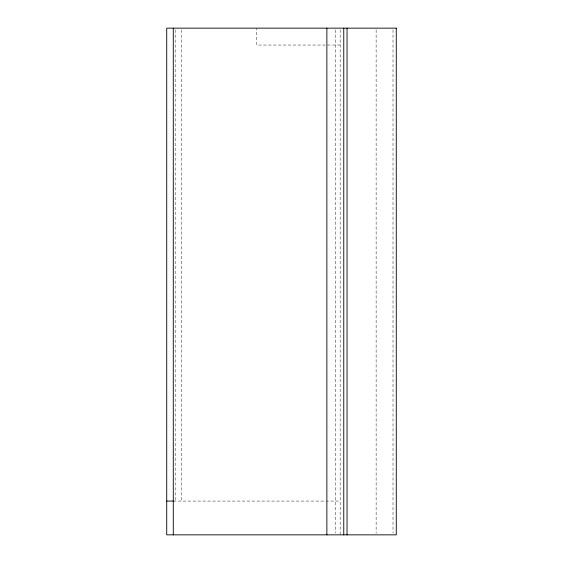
<?xml version="1.0" encoding="UTF-8"?>
<svg xmlns="http://www.w3.org/2000/svg" width="563" height="563" viewBox="0 0 563 563"><rect width="100%" height="100%" fill="white"/><g stroke="black" fill="none" stroke-linecap="round" stroke-linejoin="round"><path stroke-width="0.42" stroke-dasharray="2.81 2.11" d="M340.151 45.04L256.714 45.04L256.714 28.15M173.284 501.07L340.151 501.07M393.016 29.909L393.016 533.091M376.126 29.909L376.126 533.091M340.151 29.839L340.151 534.85M335.625 29.909L335.625 533.091M181.729 29.909L181.729 501.07M175.17 29.909L175.17 501.07"/><path stroke-width="0.84" d="M166.725 501.07L173.284 501.07M347.033 28.15L347.033 534.85M343.768 28.15L343.768 534.85M326.878 28.15L326.878 534.85M173.284 28.15L173.284 534.85M396.275 28.15L166.725 28.15L166.725 534.85L396.275 534.85L396.275 28.15"/></g></svg>
